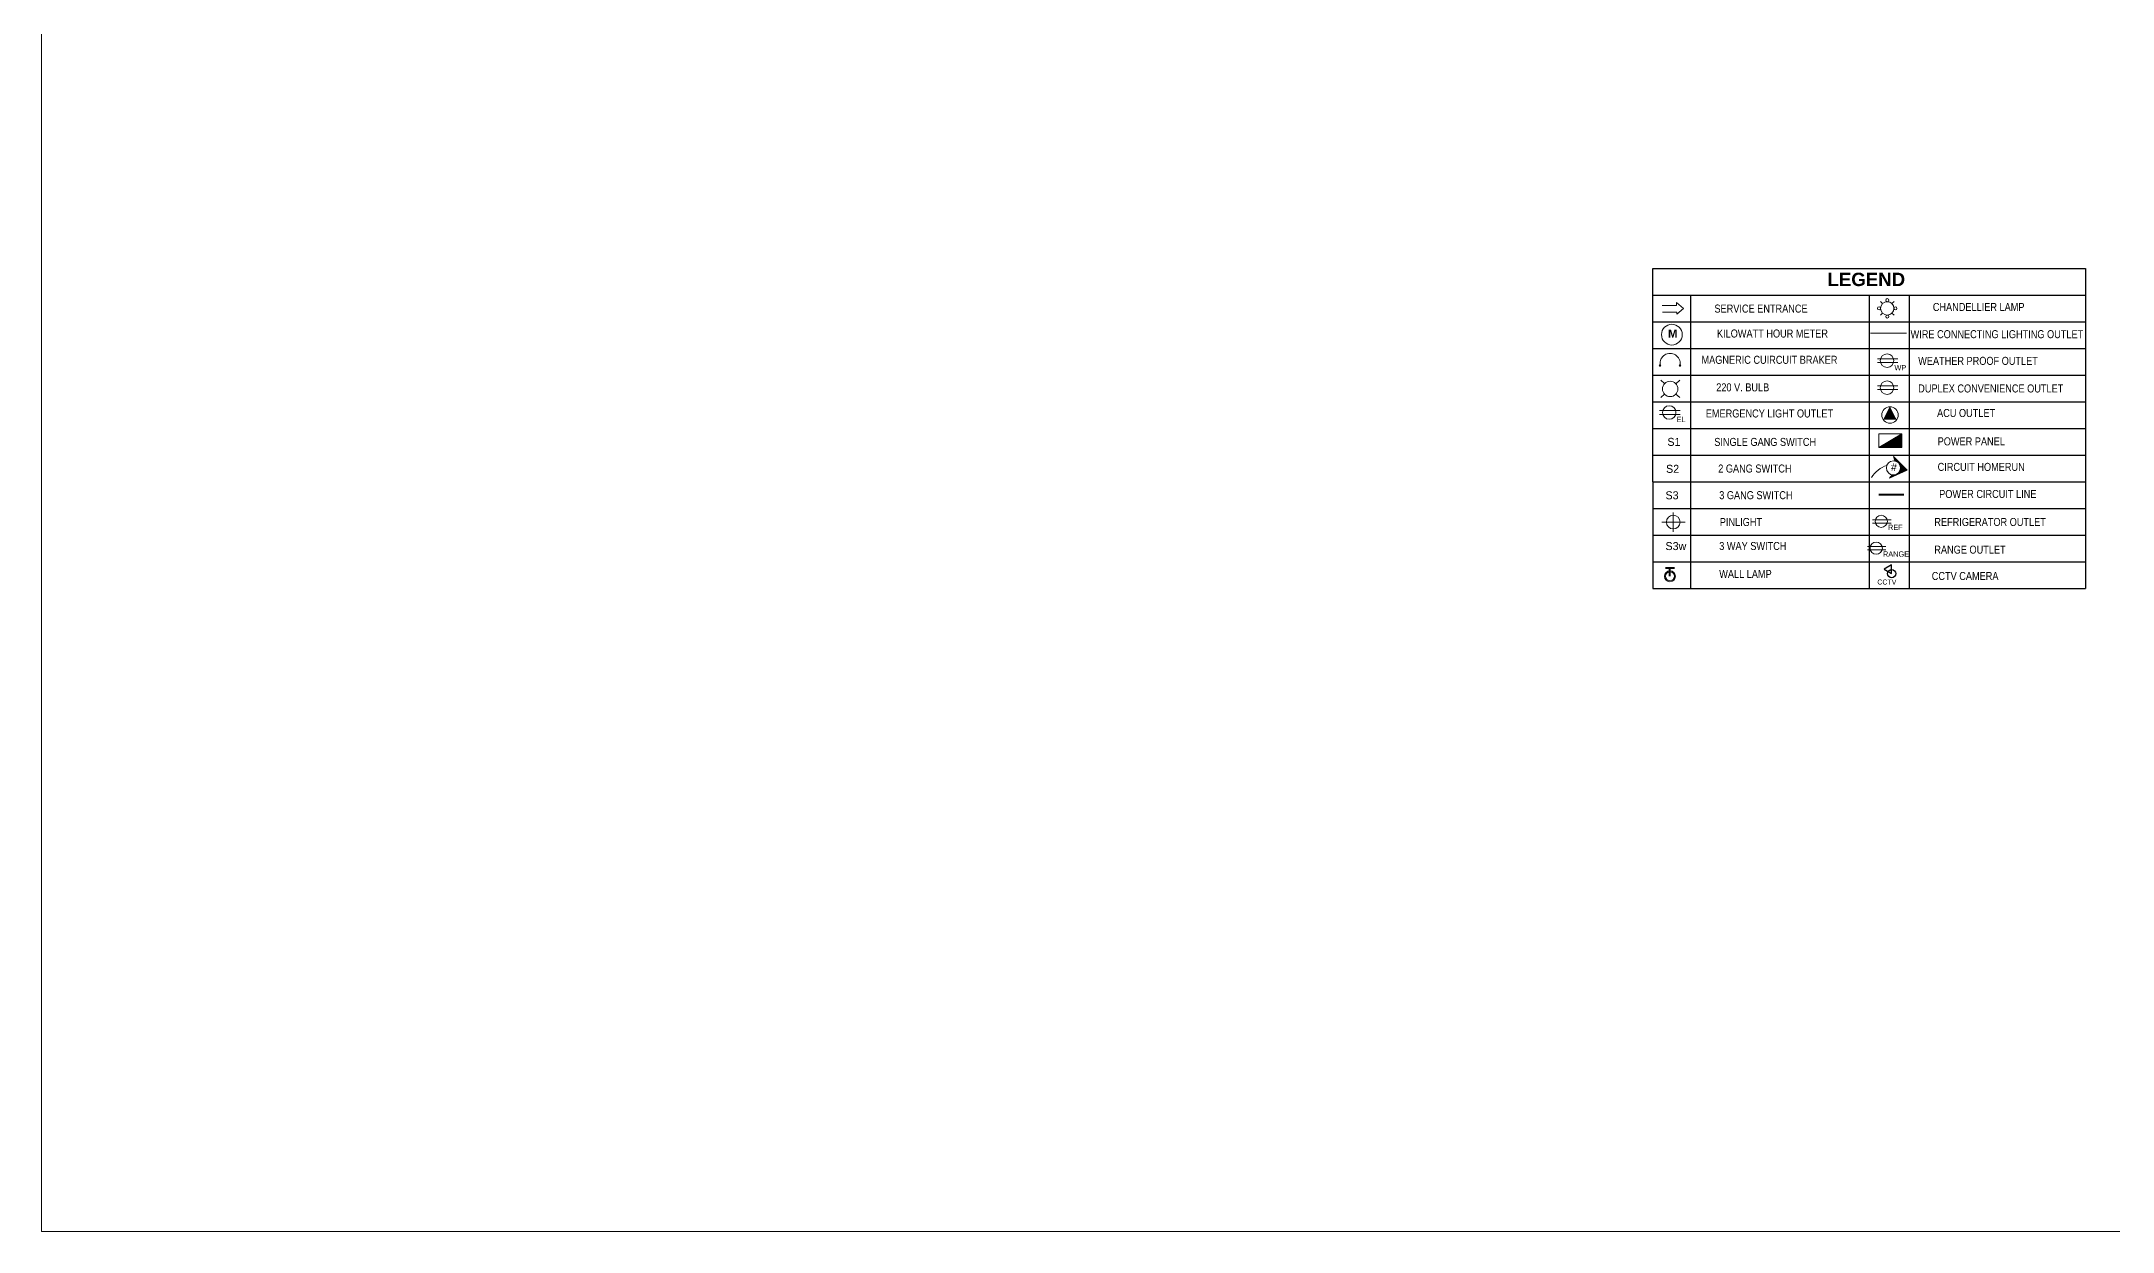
# Model space of a CAD drawing. Header units: millimetres. Extents: x 1634676 to 2568129, y -408635 to -190573.
# Drawn here: x 2314254 to 2391906, y -408635 to -364022 of the extents above; entities that cross this region are included whole.
import ezdxf
from ezdxf.enums import TextEntityAlignment as Align

# ---------------------------------------------------------------- set-up
doc = ezdxf.new("R2010")
doc.units = ezdxf.units.MM
doc.header["$MEASUREMENT"] = 0
doc.linetypes.add('HIDDEN', pattern=[0.375, 0.25, -0.125])
doc.layers.get('0').update_dxf_attribs({"lineweight": 15})
for name, color, linetype, lineweight in [('.15', 7, 'Continuous', 15), ('.2', 2, 'Continuous', 20), ('hidden', 1, 'Continuous', 9), ('Line .2', 20, 'Continuous', 20), ('ST-ANNOT_A', 74, 'Continuous', 20), ('ST-COL_E', 6, 'Continuous', 30)]:
    doc.layers.add(name, color=color, linetype=linetype, lineweight=lineweight)
doc.layers.add('2', color=2, linetype='Continuous')
doc.layers.add('TEXT', color=4, linetype='Continuous')
doc.styles.add('ARIAL', font='arial.ttf')
doc.styles.add('aRiaL 1.5', font='arial.ttf', dxfattribs={"height": 0.15})
doc.styles.add('ARIAL NARROW', font='ARIALN.TTF')
doc.styles.get("Standard").update_dxf_attribs({"font": 'GOTHIC.TTF'})

msp = doc.modelspace()

# ---------------------------------------------------------------- hatches: boundary and pattern name
for points in [[(2374970.9, -376168.5, 1), (2374912.5, -376168.5, 1)], [(2375719.1, -376168.5, 1), (2375660.7, -376168.5, 1)], [(2383142.4, -379240.6), (2384004.1, -379240.6), (2384004.1, -378736.4)]]:
    msp.add_hatch(color=256).paths.add_polyline_path(points)
at = {"ltscale": 0.45}
h = msp.add_hatch(color=256, dxfattribs=at)
h.dxf.hatch_style = 1
h.paths.add_polyline_path([(2383810.8, -378204.8), (2383311.4, -378204.8), (2383561.1, -377717.7)])
h = msp.add_hatch(color=256)
h.dxf.hatch_style = 1
h.paths.add_polyline_path([(2383708.3, -380271.1, -0.0633849), (2383641.6, -380267.7), (2383545.5, -380397.2), (2384199.5, -380096.6), (2383696.7, -379584.8), (2383742.1, -379748.2, -0.8681345)])

# ---------------------------------------------------------------- linework, layer by layer
at = {"layer": '.15', "color": 5}
for p, q in [((2383204, -373773.9), (2383281.6, -373851.6)), ((2383281.6, -374204.6), (2383204, -374282.2)), ((2383712.3, -373773.9), (2383634.6, -373851.6)), ((2383634.6, -374204.6), (2383712.3, -374282.2))]:
    msp.add_line(p, q, dxfattribs=at)
at = {"layer": '.15', "color": 2}
for centre in [(2383150.8, -374028.1), (2383458.1, -373720.7), (2383458.1, -374335.4), (2383765.5, -374028.1)]:
    msp.add_circle(centre, 57.7, dxfattribs=at)
at = {"layer": '.15', "color": 5}
msp.add_circle((2383458.1, -374028.1), 249.6, dxfattribs=at)
at = {"layer": '.2', "color": 1, "linetype": 'Continuous', "ltscale": 3}
msp.add_lwpolyline([(2314253.7, -235149.2), (2568128.6, -235149.2), (2568128.6, -408634.6), (2314253.7, -408634.6)], close=True, dxfattribs=at)
for p, q in [((2375014.1, -373923.3), (2375560.7, -373923.3)), ((2375035, -374168.5), (2375565.9, -374168.5)), ((2375560.7, -373923.3), (2375560.7, -373809)), ((2375820.9, -374037.7), (2375560.7, -373809)), ((2375565.9, -374250.9), (2375820.9, -374037.7)), ((2375565.9, -374168.5), (2375565.9, -374250.9)), ((2383090.7, -375918.9), (2383855.2, -375918.9)), ((2383090.7, -376060.5), (2383855.2, -376060.5)), ((2375108.3, -376850.4), (2374969.8, -376720)), ((2375106.8, -377243.9), (2374969.8, -377371)), ((2375683, -376720), (2375532.4, -376855.4)), ((2375533.8, -377238.9), (2375683, -377371)), ((2383090.7, -376932.3), (2383855.2, -376932.3)), ((2383090.7, -377073.9), (2383855.2, -377073.9)), ((2374924.1, -377860.7), (2375688.7, -377860.7)), ((2374924.1, -378002.4), (2375688.7, -378002.4)), ((2383142.4, -379240.6), (2384004.1, -378736.4)), ((2382910.6, -381949), (2383598.6, -381949)), ((2382910.6, -382076.4), (2383598.6, -382076.4)), ((2382722.3, -382952.4), (2383410.4, -382952.4)), ((2382722.3, -383079.9), (2383410.4, -383079.9))]:
    msp.add_line(p, q)
at = {"linetype": 'HIDDEN', "ltscale": 5}
msp.add_line((2382833.5, -374955.9), (2384175, -374955.9), dxfattribs=at)
at = {"ltscale": 0.45}
msp.add_line((2383311.4, -378204.8), (2383561.1, -377717.7), dxfattribs=at)
at = {"linetype": 'ByBlock', "lineweight": 40}
msp.add_line((2383140.7, -380999.4), (2384084.5, -380999.4), dxfattribs=at)
msp.add_lwpolyline([(2383142.4, -378736.4), (2384004.1, -378736.4), (2384004.1, -379240.6), (2383142.4, -379240.6)], close=True)
msp.add_lwpolyline([(2383641.6, -380267.7), (2383545.5, -380397.2), (2384199.5, -380096.6), (2383696.7, -379584.8), (2383742.1, -379748.2)])
at = {"lineweight": 15}
for points in [[(2375006, -382040.2), (2375876.5, -382040.2)], [(2375434.6, -382405.9), (2375434.6, -381674.1)]]:
    msp.add_lwpolyline(points, dxfattribs=at)
for centre, radius in [((2375382.2, -375013.5), 389.2), ((2383450.2, -375988.4), 253.3), ((2374941.7, -376168.5), 29.2), ((2375689.9, -376168.5), 29.2), ((2375318, -377047.9), 288.1), ((2383450.2, -377001.9), 253.3), ((2375283.6, -377930.3), 253.3), ((2383561.1, -378025.3), 307.5), ((2383688.1, -380007.2), 264.6), ((2383234.1, -382011.6), 227.9), ((2383045.9, -383015), 227.9)]:
    msp.add_circle(centre, radius)
msp.add_circle((2375434.6, -382040.2), 255.8, dxfattribs=at)
msp.add_arc((2375315.8, -376092.5), 377, 352.866715, 187.133285)
at = {"ltscale": 0.45}
msp.add_arc((2383727.6, -380865.3), 990.4, 106.940375, 149.955219, dxfattribs=at)
at = {"layer": '2', "ltscale": 0.005}
msp.add_lwpolyline([(2383622.7, -383972.4), (2383622.7, -383646.2), (2383340.1, -383809.3)], close=True, dxfattribs=at)
msp.add_circle((2383622.7, -383972.4), 156.9, dxfattribs=at)
at = {"layer": 'hidden', "lineweight": 40}
msp.add_line((2375312.3, -384070.3), (2375312.3, -383758.6), dxfattribs=at)
msp.add_lwpolyline([(2375140.3, -383758.6), (2375481.7, -383758.6)], dxfattribs=at)
at = {"layer": 'Line .2'}
for radius in [203.3, 164.7]:
    msp.add_circle((2375312.3, -384070.3), radius, dxfattribs=at)
at = {"layer": 'ST-COL_E', "color": 6}
for p, q in [((2374663.2, -372535), (2390892.3, -372535)), ((2374663.2, -373535), (2390892.3, -373535)), ((2376082.6, -373535), (2376082.6, -380535)), ((2382777.7, -373535), (2382777.7, -380535)), ((2384277.7, -373535), (2384277.7, -380535)), ((2374663.2, -374535), (2390892.3, -374535)), ((2374663.2, -375535), (2390892.3, -375535)), ((2374663.2, -376535), (2390892.3, -376535)), ((2374663.2, -377535), (2390892.3, -377535)), ((2374663.2, -378535), (2390892.3, -378535)), ((2374663.2, -379535), (2390892.3, -379535)), ((2374663.2, -380535), (2390892.3, -380535)), ((2374663.2, -380535), (2374663.2, -384535)), ((2376082.6, -380535), (2376082.6, -384535)), ((2382777.7, -380535), (2382777.7, -384535)), ((2384277.7, -380535), (2384277.7, -384535)), ((2374663.2, -381535), (2390892.3, -381535)), ((2390892.3, -381298.8), (2390892.3, -384535)), ((2374663.2, -382535), (2390892.3, -382535)), ((2374663.2, -383535), (2390892.3, -383535)), ((2374663.2, -384535), (2390892.3, -384535))]:
    msp.add_line(p, q, dxfattribs=at)
msp.add_lwpolyline([(2374663.2, -380535), (2374663.2, -372535), (2390892.3, -372535), (2390892.3, -381298.8)], dxfattribs=at)

# ---------------------------------------------------------------- texts
at = {"attachment_point": 1}
for s, width, insert, char_height in [('{\\fArial|b1|i0|c0|p34;M}', 0.108, (2375240.6, -374822.1), 300), ('WP', 5.556, (2383726, -376151.5), 200), ('EL', 5.556, (2375559.4, -378093.4), 200), ('REF', 5.556, (2383484.2, -382135.1), 200), ('RANGE', 5.556, (2383296, -383138.5), 200)]:
    msp.add_mtext_dynamic_manual_height_columns(s, width=width, gutter_width=1, heights=[0], dxfattribs=dict(at, insert=insert, char_height=char_height))
at = {"char_height": 300, "attachment_point": 1}
for s, insert in [('S1', (2375214.6, -378882.7)), ('S2', (2375165.2, -379893.1)), ('S3', (2375143.7, -380884.7)), ('S3w', (2375143.7, -382788.8))]:
    msp.add_mtext(s, dxfattribs=dict(at, insert=insert))
at = {"insert": (2383605.8, -379836.2), "char_height": 279.6, "attachment_point": 9, "rotation": 177.561989, "style": 'ARIAL'}
msp.add_mtext_dynamic_manual_height_columns('#', width=2.157, gutter_width=1, heights=[0], dxfattribs=at)
at = {"layer": 'ST-ANNOT_A', "style": 'ARIAL NARROW'}
msp.add_text('CCTV CAMERA', height=300, dxfattribs=at).set_placement((2385127.3, -384060.3), align=Align.MIDDLE_LEFT)
at = {"layer": 'ST-ANNOT_A', "insert": (2381217.3, -372692.2), "char_height": 500, "attachment_point": 1}
msp.add_mtext_dynamic_manual_height_columns('{\\fArial|b1|i0|c0|p34;LEGEND}', width=0.51, gutter_width=1, heights=[0], dxfattribs=at)
at = {"layer": 'ST-ANNOT_A', "char_height": 300, "attachment_point": 1, "style": 'ARIAL NARROW'}
for s, width, insert in [('SERVICE ENTRANCE', 4115.986, (2376979, -373886.5)), ('CHANDELLIER LAMP', 4828.513, (2385166.6, -373826.5)), ('KILOWATT HOUR METER', 5300.025, (2377072.7, -374820.7)), ('WIRE CONNECTING LIGHTING OUTLET', 7395.89, (2384332.6, -374845.6)), ('MAGNERIC CUIRCUIT BRAKER', 5812.914, (2376493.3, -375806.1)), ('WEATHER PROOF OUTLET', 5883.36, (2384617.7, -375846.8)), ('220 V. BULB', 4595.556, (2377046.2, -376838.7)), ('DUPLEX CONVENIENCE OUTLET', 5803.949, (2384617.7, -376879.7)), ('\\pi6.8262;EMERGENCY LIGHT OUTLET', 5508.745, (2376647.3, -377817.1)), ('ACU OUTLET', 5468.517, (2385326.3, -377800.1)), ('SINGLE GANG SWITCH', 4264.732, (2376971.7, -378884.9)), ('POWER PANEL', 5417.699, (2385347.6, -378863.6)), ('2 GANG SWITCH', 3632.795, (2377119.7, -379882)), ('CIRCUIT HOMERUN', 5316.063, (2385347.6, -379821.2)), ('3 GANG SWITCH', 3802.192, (2377158, -380880.8)), ('POWER CIRCUIT LINE', 4538.175, (2385405.2, -380835.4)), ('PINLIGHT', 5.556, (2377179.2, -381887.3)), ('REFRIGERATOR OUTLET', 5119.276, (2385223.2, -381885.2)), ('3 WAY SWITCH', 3205.367, (2377158, -382784.9)), ('RANGE OUTLET', 4175.06, (2385223.2, -382922)), ('WALL LAMP', 3205.367, (2377158, -383834.2))]:
    msp.add_mtext_dynamic_manual_height_columns(s, width=width, gutter_width=1, heights=[0], dxfattribs=dict(at, insert=insert))
at = {"layer": 'TEXT', "style": 'aRiaL 1.5'}
msp.add_text('CCTV', height=188.01, dxfattribs=at).set_placement((2383087, -384380.4))

doc.saveas('drawing.dxf')
